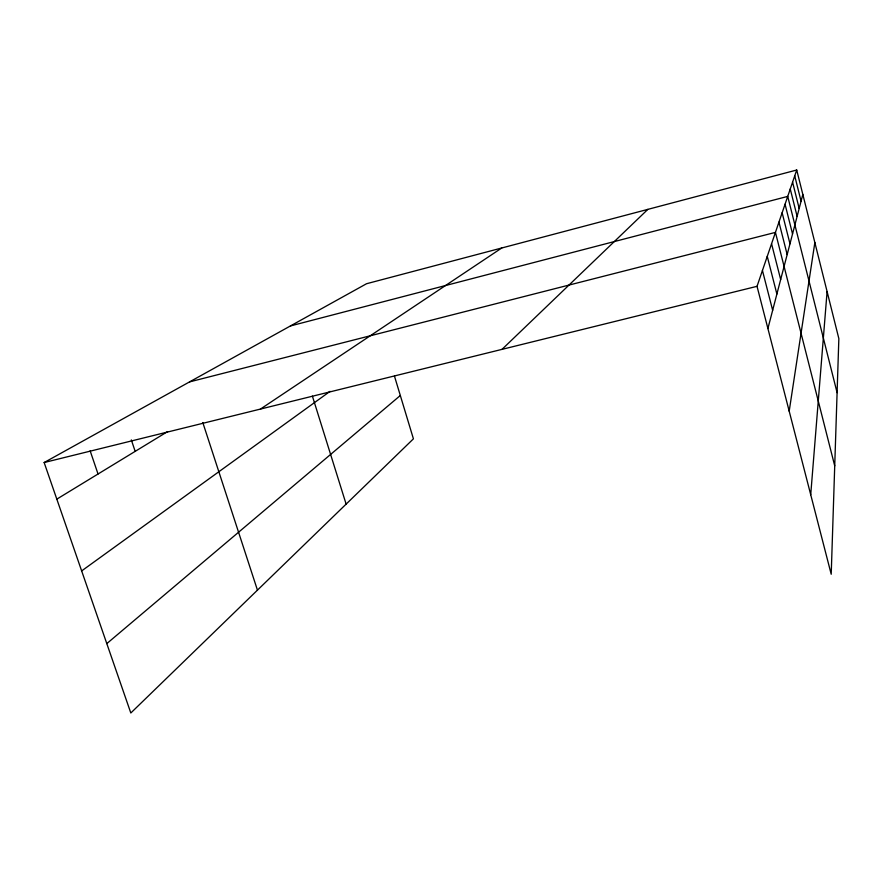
<?xml version="1.0" encoding="UTF-8"?>
<svg xmlns="http://www.w3.org/2000/svg" width="883" height="883" viewBox="0 0 883 883"><rect width="100%" height="100%" fill="white"/><g stroke="black" fill="none" stroke-linecap="round" stroke-linejoin="round"><path stroke-width="1.32" d="M810.715 494.712L827.095 291.567M789.192 411.191L814.854 242.538M767.901 328.542L802.835 194.437M796.731 170.011L838.85 338.619L831.212 574.248L757.029 286.324L796.731 170.011L366.544 283.73L44.15 462.537L130.816 712.989L413.421 438.84L394.48 376.18M502.019 349.359L647.857 209.37M106.81 643.608L400.319 395.507M81.655 570.915L330.065 391.346M260.452 409.072L501.754 247.991M56.821 499.138L167.649 431.566M290.463 325.926L787.724 196.401L837.095 392.681M189.547 381.897L775.44 232.395L834.722 465.838M44.15 462.537L757.029 286.324M90.143 450.816L98.035 474.016M131.324 439.9L135.176 451.368M202.803 422.549L257.45 590.153M312.394 396.125L346.125 504.127M767.25 256.379L776.885 294.061M762.437 270.474L772.658 310.297M771.554 243.752L780.671 279.525M785.053 204.227L792.537 233.951M782.139 212.77L789.976 243.796M778.949 222.119L787.172 254.58M792.581 182.163L799.181 208.476M790.252 188.995L797.128 216.357M794.733 175.86L801.069 201.192"/></g></svg>
